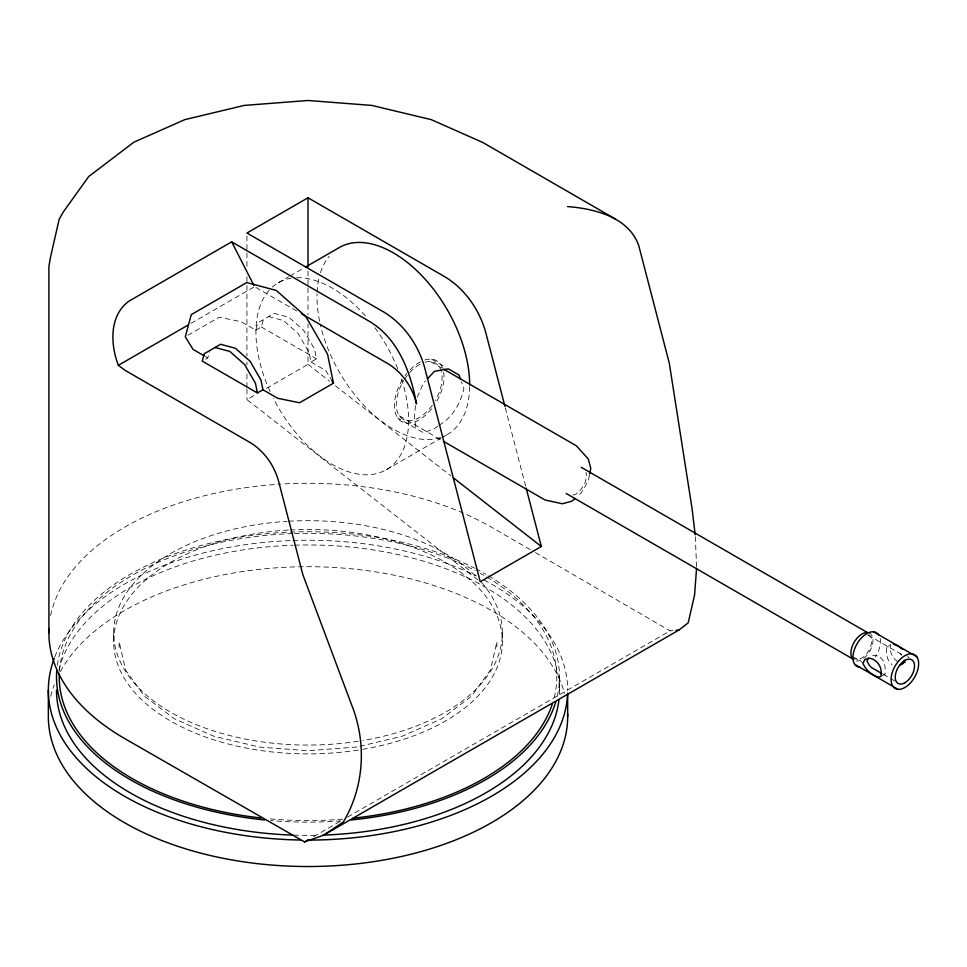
<?xml version="1.0" encoding="UTF-8"?>
<svg xmlns="http://www.w3.org/2000/svg" width="967" height="967" viewBox="0 0 967 967"><rect width="100%" height="100%" fill="white"/><g stroke="black" fill="none" stroke-linecap="round" stroke-linejoin="round"><path stroke-width="0.73" stroke-dasharray="4.83 3.63" d="M696.615 566.843L695.213 534.811M415.459 405.572L414.335 417.031L416.028 428.49M897.727 661.621C892.021 658.019 889.277 651.166 890.716 644.614L886.594 646.996L886.594 654.925L888.455 660.63L892.106 664.861M881.904 675.945L884.998 674.168L885.301 671.436L884.998 666.239L883.137 660.534L879.474 656.291L873.975 655.239L871.352 656.327M589.399 475.28L588.262 480.792L581.336 492.807L577.118 496.542M205.596 359.204L207.808 357.923L209.464 351.77M187.924 335.283L219.231 317.212L241.061 321.673L255.844 330.194L257.814 322.809L274.181 313.368L288.952 317.321L303.735 330.424L314.553 349.16L316.523 358.842L310.987 362.033L309.005 352.363L298.187 333.627L283.416 320.524L268.633 316.56M255.844 330.194L261.38 327.003L263.362 319.606M417.297 397.183L423.425 383.137L425.42 380.998M437.894 426.096L434.449 428.647L423.425 432.757L397.691 417.913M439.042 425.238C452.604 417.551 460.594 403.203 463.955 388.383L461.477 381.711M191.019 323.377L254.575 286.679M278.291 282.763L288.686 276.767M289.979 276.018L302.973 268.512M477.879 579.898L246.936 399.625L256.037 394.379M266.433 388.371L308.014 364.366L308.014 323.848M386.244 469.757L440.819 438.244M442.124 437.495L447.322 434.497M313.695 836.636L342.415 820.052M347.637 817.042L670.083 630.871L673.008 630.605M572.911 495.031L575.667 494.282L581.191 489.387L585.24 482.388L586.715 475.148L585.978 472.392M359.833 746.319L402.453 736.129L441.568 718.795L471.582 696.204L490.45 669.913L496.893 641.689L496.893 650.501M886.594 646.996L888.455 646.887M883.512 674.482L884.998 674.168M356.896 747.02L308.014 750.73L259.12 747.02L213.574 736.129L174.447 718.795L144.434 696.204L125.565 669.913L119.122 641.689L119.122 650.501M431.584 359.204L445.666 367.339M430.629 361.67L441.605 368.004M868.064 635.114L903.202 655.396M255.88 287.429L298.936 312.293M853.583 657.209L862.467 662.335M883.137 674.265L890.015 678.242M890.945 678.774L894.85 681.034M261.38 327.003L316.523 358.842M310.987 362.033L325.77 370.566L331.935 380.66M399.347 415.858L441.435 440.154M205.355 356.509L207.808 357.923M530.218 549.607L491.224 527.088A259.096 149.595 0 0 0 277.952 484.286M535.416 552.604L670.083 630.871M308.014 364.366L329.433 381.095M335.392 385.748L450.852 475.873M900.229 653.692L901.715 655.324M907.65 655.844L908.726 657.923M505.318 407.82L525.782 486.643M559.506 676.948L559.506 690.16M502.332 632.865L502.332 641.689M308.014 271.316L308.014 286.329M308.014 287.828L308.014 314.843M246.936 236.033L246.936 267.557M246.936 276.562L246.936 284.056M246.936 285.567L246.936 356.11M246.936 362.105L246.936 365.115M246.936 374.12L246.936 387.622M246.936 389.121L246.936 399.625M113.683 632.865L113.683 641.689M342.741 819.158A248.773 143.624 0 0 1 267.255 818.626M59.434 671.195A248.773 143.624 0 0 1 292.941 533.579M294.452 533.53A248.773 143.624 0 0 1 475.28 570.639M480.273 573.322A248.773 143.624 0 0 1 483.911 575.389M486.655 576.997A248.773 143.624 0 0 1 553.547 700.011M54.793 656.968A259.664 149.909 0 0 1 291.478 540.553M292.989 540.505A259.664 149.909 0 0 1 476.296 575.994M484.129 580.007A259.664 149.909 0 0 1 567.665 690.16M50.743 696.313A259.664 149.909 0 0 1 54.249 684.829M60.341 671.569A259.664 149.909 0 0 1 327.45 567.121A259.664 149.909 0 0 1 564.547 693.424M340.831 820.898A251.493 145.195 0 0 1 270.712 820.536M57.331 665.296A251.493 145.195 0 0 1 213.925 542.282A251.493 145.195 0 0 1 474.531 568.137M475.824 568.801A251.493 145.195 0 0 1 485.845 574.277M488.528 575.848A251.493 145.195 0 0 1 557.004 697.352M315.435 835.295A251.493 145.195 0 0 1 294.621 835.162M59.011 669.756A251.493 145.195 0 0 1 293.122 545.219M294.621 545.17A251.493 145.195 0 0 1 559.301 695.974M481.53 582.364A194.319 112.196 0 0 1 362.855 740.504M358.298 741.242A194.319 112.196 0 0 1 116.995 653.474A194.319 112.196 0 0 1 287.126 521.322M288.625 521.237A194.319 112.196 0 0 1 476.296 576.767M290.112 529.964A194.319 112.196 0 0 1 498.863 620.584A194.319 112.196 0 0 1 362.855 749.316M358.298 750.054A194.319 112.196 0 0 1 116.85 661.863A194.319 112.196 0 0 1 288.625 530.049M50.659 615.52A259.096 149.595 0 0 1 276.441 484.394M868.644 632.793A15.617 9.017 -60 0 1 871.134 648.567A15.617 9.017 -60 0 1 856.411 661.041M425.105 362.214A32.382 18.699 -60 0 1 435.368 400.531M432.273 405.318A32.382 18.699 -60 0 1 401.293 418.022A32.382 18.699 -60 0 1 403.723 380.587M404.496 379.366A32.382 18.699 -60 0 1 423.619 362.673M868.136 634.678A13.647 7.881 -60 0 1 868.765 650.743A13.647 7.881 -60 0 1 854.538 658.225M440.529 437.531A107.953 62.335 60 0 1 320.198 324.042M319.606 321.249A107.953 62.335 60 0 1 317.043 293.895M317.103 292.397A107.953 62.335 60 0 1 318.965 278.206M320.452 272.718A107.953 62.335 60 0 1 329.106 256.279M469.66 386.595A107.953 62.335 60 0 1 441.955 437.036M424.888 360.002A35.09 20.259 -60 0 1 443.321 370.651M443.623 372.15A35.09 20.259 -60 0 1 436.359 401.934M431.584 408.823A35.09 20.259 -60 0 1 398.464 418.904A35.09 20.259 -60 0 1 404.327 376.816M405.125 375.68A35.09 20.259 -60 0 1 406.781 373.528M409.911 369.962A35.09 20.259 -60 0 1 423.449 360.498M880.188 638.498A19.473 11.241 -60 0 1 875.268 657.064M401.45 378.931A107.953 62.335 60 0 1 372.996 474.326A107.953 62.335 60 0 1 273.347 398.295M270.131 391.599A107.953 62.335 60 0 1 271.159 288.154M272.271 287.126A107.953 62.335 60 0 1 291.019 278.278M296.772 277.722A107.953 62.335 60 0 1 367.533 318.445M374.882 327.728A107.953 62.335 60 0 1 398.38 370.361"/><path stroke-width="1.45" d="M696.566 568.318L694.596 594.91L688.178 622.881L678.87 630.061L323.413 835.295L304.557 841.906L124.803 738.643A259.096 149.595 0 0 1 49.015 628.55M589.677 473.903L590.801 468.391L588.262 458.914L576.417 445.835L443.599 369.152M868.414 658.334L866.976 660.86L869.128 665.006L871.352 667.472L881.916 673.564M904.604 660.292L902.465 664.087L900.229 664.837M427.426 378.846L434.449 371.352L448.229 368.814L458.999 375.039L460.485 379.04M575.014 498.404L571.86 501.208L562.383 503.747L545.134 500.024L443.418 441.303M323.413 835.295L343.37 821.962C364.438 786.606 366.771 742.62 351.529 704.617L302.876 574.761L279.1 483.21C275.039 466.312 264.293 450.743 249.172 441.979L125.021 370.301L118.373 365.308C110.335 344.59 109.041 315.399 129.082 301.075L231.669 241.847L369.08 321.177C398.235 338.39 410.673 372.235 416.511 403.88C412.425 386.969 401.728 371.28 386.365 362.77L301.547 313.804M504.943 406.358L485.603 331.923C479.281 309.694 465.212 289.326 445.412 277.106L308.014 197.776L246.936 233.035L384.346 312.365C404.146 324.586 418.215 344.953 424.537 367.182L480.261 581.747L541.327 546.488L526.169 488.105M118.373 365.308L188.42 324.864M305.572 267.013L339.357 247.504A107.953 62.335 60 0 1 422.555 276.429A107.953 62.335 60 0 1 469.672 385.071M262.964 389.761L260.981 380.091L250.163 361.356L235.392 348.253L220.609 344.288L204.255 353.741L202.272 361.126L257.415 392.965L262.964 389.761L277.734 398.295L299.577 402.755L333.482 383.174L327.547 354.152L305.91 316.68L276.357 290.475L246.803 282.557L191.261 314.626L185.313 336.782L193.037 349.389L204.122 355.796M304.557 841.906L308.473 839.646M902.549 663.06L905.233 662.153M675.945 630.339L678.87 630.061M567.556 206.587C594.572 208.691 628.84 217.007 638.8 245.787L669.297 363.217L691.985 508.05L695.213 534.811M215.073 347.491L229.844 351.444L244.627 364.559L255.445 383.295L257.415 392.965M893.387 644.034L897.727 645.763L902.549 649.316M614.976 218.796L482.859 142.512L431.185 119.618L371.763 105.415L308.014 100.483L244.252 105.415L184.842 119.618L133.821 142.222L88.674 176.574L63.375 211.846L59.168 219.231L50.393 257.73L48.906 266.348L48.906 632.865M873.6 631.814L916.801 656.762A19.473 11.241 -60 0 1 904.882 687.501A19.473 11.241 -60 0 1 892.952 670.53A19.473 11.241 -60 0 1 916.801 656.762M581.191 467.291L867.58 632.636M566.106 493.436L853.801 659.53M854.78 664.389L897.992 689.338M453.233 477.734L541.327 546.488M331.935 380.66L333.482 383.174M231.669 241.847L253.898 285.362M567.665 693.109L567.665 716.607M308.014 197.776L308.014 266.807M48.35 690.16L48.35 716.607A259.664 149.909 0 0 0 310.504 866.517A259.664 149.909 0 0 0 567.617 713.731M552.23 704.29A248.773 143.624 0 0 1 353.257 818.179M261.271 818.009A248.773 143.624 0 0 1 59.289 674.072M567.556 694.487A259.664 149.909 0 0 1 308.014 840.081M300.519 840.021A259.664 149.909 0 0 1 54.249 658.382M555.82 701.704A251.493 145.195 0 0 1 351.239 819.98M264.777 819.98A251.493 145.195 0 0 1 56.715 671.134M558.878 700.35A251.493 145.195 0 0 1 322.893 835.113M293.122 835.113A251.493 145.195 0 0 1 56.521 690.16M852.374 658.708A15.617 9.017 -60 0 1 854.127 642.293A15.617 9.017 -60 0 1 867.459 632.575M859.82 667.303A19.473 11.241 -60 0 1 856.98 643.937A19.473 11.241 -60 0 1 878.64 634.727M881.191 673.818L880.877 676.549L878.205 677.118C871.448 674.966 865.683 669.744 862.866 663.241L865.018 659.446L869.043 658.092C876.465 659.047 881.916 666.468 881.191 673.818M904.882 682.738A13.647 7.881 -60 0 0 913.235 661.198A13.647 7.881 -60 0 0 896.518 670.844A13.647 7.881 -60 0 0 904.882 682.738"/></g></svg>
